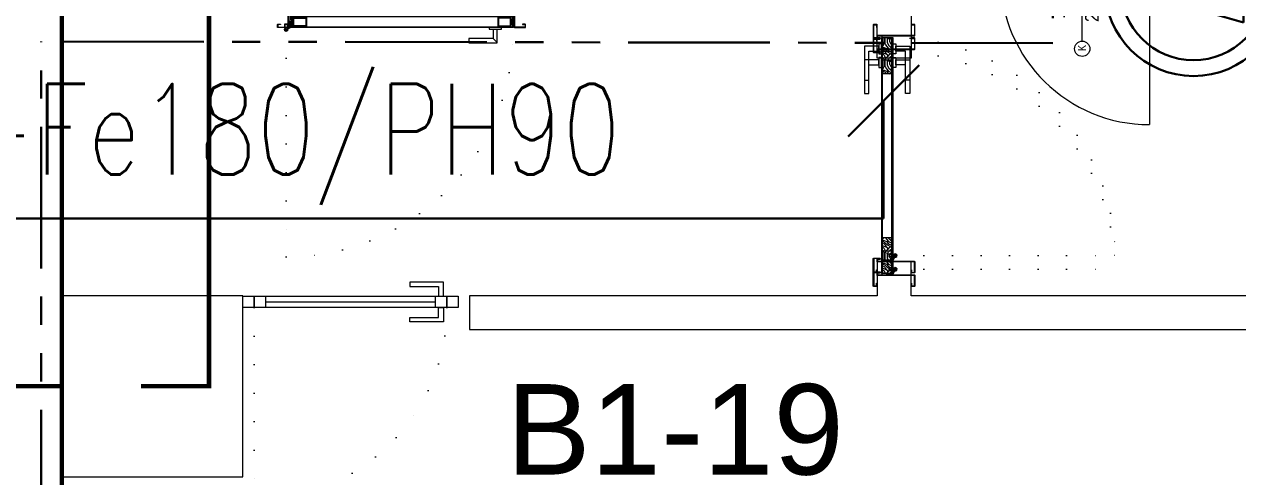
# Model space of a CAD drawing. Header units: metres. Extents: x -13545 to 152404, y -11890 to 28436.
# Drawn here: x 67223 to 67759, y 1600 to 1800 of the extents above; entities that cross this region are included whole.
import ezdxf
from ezdxf.enums import TextEntityAlignment as Align
from ezdxf.xclip import XClip

# ---------------------------------------------------------------- set-up
doc = ezdxf.new("R2010")
doc.units = ezdxf.units.M
doc.header["$LTSCALE"] = 100
doc.header["$MEASUREMENT"] = 0
doc.header["$XCLIPFRAME"] = 0
for name, pattern in [('DOT2', [0.125, 0, -0.125]), ('HIDDEN', [0.375, 0.25, -0.125]), ('PHANTOM2', [1.25, 0.625, -0.125, 0.125, -0.125, 0.125, -0.125])]:
    doc.linetypes.add(name, pattern=pattern)
doc.layers.get('0').update_dxf_attribs({"color": 9, "lineweight": 9})
for name, color, linetype, lineweight in [('00', 9, 'Continuous', 9), ('01', 9, 'Continuous', 9), ('06B', 9, 'Continuous', 9), ('06C @ 1', 9, 'Continuous', 9), ('06D', 9, 'Continuous', 9), ('09', 9, 'Continuous', 9), ('10', 9, 'Continuous', 9), ('12', 9, 'Continuous', 9), ('15', 9, 'Continuous', 9), ('20', 9, 'DOT2', 9), ('21_mahal200', 9, 'Continuous', 9), ('30H', 8, 'Continuous', 9), ('E-3W ACİL ANONS İÇİN HOPARLÖR (GÖMME) (YANGINA DAYANIKLI)', 7, 'Continuous', 30), ('E-KABLO', 7, 'Continuous', 30), ('E-YANGIN', 7, 'Continuous', 30), ('E-YAZI', 7, 'Continuous', 30), ('Kapı', 204, 'Continuous', 9), ('KARA SIVA', 4, 'Continuous', 9)]:
    doc.layers.add(name, color=color, linetype=linetype, lineweight=lineweight)
doc.styles.add('Arial', font='arial.ttf', dxfattribs={"height": 2.5})
doc.styles.add('ILGAZ', font='txttw.shx')
doc.styles.add('MuuM_TEXT-STANDART', font='ARIALN.TTF')

# ---------------------------------------------------------------- blocks, each defined once
blk = doc.blocks.new('100_3W ACİL ANONS İÇİN HOPARLÖR (GÖMME) (YANGINA DAYANIKLI)')
at = {"layer": 'E-3W ACİL ANONS İÇİN HOPARLÖR (GÖMME) (YANGINA DAYANIKLI)', "color": 4}
for p, q in [((-1.58, -0.79), (-1.58, 0.79)), ((-1.58, 0.79), (-0.632, 0.79)), ((-0.632, 0.474), (1.58, 1.106)), ((-0.632, 0.79), (-0.632, -0.79)), ((1.58, -1.106), (1.58, 1.106)), ((-0.632, -0.474), (1.58, -1.106)), ((-0.632, -0.79), (-1.58, -0.79))]:
    blk.add_line(p, q, dxfattribs=at)
at = {"layer": 'E-3W ACİL ANONS İÇİN HOPARLÖR (GÖMME) (YANGINA DAYANIKLI)', "color": 3}
for radius in [2.796, 2.296]:
    blk.add_circle((0, 0), radius, dxfattribs=at)
at = {"layer": 'E-3W ACİL ANONS İÇİN HOPARLÖR (GÖMME) (YANGINA DAYANIKLI)', "color": 4}
blk.add_solid([(-1.58, 0.79), (-0.632, 0.79), (-1.58, -0.79), (-0.632, -0.79)], dxfattribs=at)
blk = doc.blocks.new('p-kolon_80x80')
blk.add_lwpolyline([(-40, -40), (40, -40), (40, 40), (-40, 40)], close=True)
blk = doc.blocks.new('1.bod.mimari.elk')
at = {"layer": '01'}
blk.add_blockref('p-kolon_80x80', (11280, -6990), dxfattribs=at)
blk = doc.blocks.new('p-işyeri')
at = {"color": 0, "const_width": 2}
blk.add_lwpolyline([(200, 0), (200, 700), (-200, 700), (-200, 0)], close=True, dxfattribs=at)
blk = doc.blocks.new('p-b1 tavan lejant')
at = {"layer": '30H'}
ref = blk.add_blockref('p-işyeri', (67240, -23160), dxfattribs=dict(at, rotation=90))
XClip(ref).set_block_clipping_path([(-290.0000043055, -461.2174844945), (311.4007203042, 30)])
blk = doc.blocks.new('p-kapı kolu')
for points in [[(2.2, 0), (2.2, -1.25), (-2.2, -1.25), (-2.2, 0), (2.2, 0)], [(1.225, -1.25), (1.225, -7.5), (-13.775, -7.5), (-13.775, -5.625), (-1.025, -5.625), (-1.025, -5.625), (-1.025, -1.25), (1.225, -1.25)]]:
    blk.add_lwpolyline(points)
blk = doc.blocks.new('K-AH-01')
at = {"layer": '09'}
h = blk.add_hatch(dxfattribs=at)
h.set_pattern_fill('LOGEND', color=256, scale=10, style=0)
h.set_pattern_definition([(7e-15, (-3944.073, -2726.897), (10, 10), [3, -7]), (7e-15, (-3944.073, -2726.397), (10, 10), [3, -7]), (7e-15, (-3943.573, -2725.397), (10, 10), [2, -8]), (7e-15, (-3943.073, -2724.397), (10, 10), [1.5, -8.5]), (7e-15, (-3943.073, -2723.397), (10, 10), [1, -9]), (7e-15, (-3945.573, -2722.397), (10, 10), [0.5, -2.5, 0.5, -6.5]), (7e-15, (-3944.073, -2721.897), (10, 10), [0.5, -4, 1.5, -4]), (7e-15, (-3942.073, -2721.397), (10, 10), [0.5, -0.5, 0.5, -8.5]), (7e-15, (-3942.573, -2720.897), (10, 10), [0.5, -9.5]), (7e-15, (-3943.073, -2719.897), (10, 10), [1.5, -8.5]), (7e-15, (-3943.073, -2718.897), (10, 10), [2, -8]), (7e-15, (-3943.573, -2717.897), (10, 10), [2.5, -3, 0.5, -4]), (90, (-3947.573, -2723.897), (-10, 10), [0.5, -1, 2.5, -6]), (90, (-3947.073, -2722.897), (-10, 10), [0.5, -0.5, 1.5, -7.5]), (90, (-3946.573, -2718.897), (-10, 10), [1, -9]), (90, (-3946.073, -2722.897), (-10, 10), [2, -3, 0.5, -4.5]), (90, (-3945.573, -2717.397), (-10, 10), [0.5, -9.5]), (90, (-3945.073, -2722.397), (-10, 10), [1.5, -8.5]), (90, (-3944.073, -2721.897), (-10, 10), [1, -9]), (90, (-3943.073, -2721.897), (-10, 10), [0.5, -1.5, 1.5, -6.5]), (90, (-3942.573, -2721.397), (-10, 10), [0.5, -9.5]), (90, (-3942.073, -2723.397), (-10, 10), [1.4, -8.6]), (90, (-3941.573, -2725.397), (-10, 10), [1, -9]), (90, (-3940.573, -2721.397), (-10, 10), [0.5, -9.5]), (90, (-3939.573, -2721.897), (-10, 10), [1.5, -8.5]), (90, (-3938.573, -2721.897), (-10, 10), [1.5, -8.5]), (45, (-3940.073, -2725.8966), (1e-15, 10), [0.7071, -0.7071, 0.7071, -12.020836]), (45, (-3942.073, -2723.3966), (1e-15, 10), [1.4142, -12.727936]), (45, (-3946.073, -2718.3966), (1e-15, 10), [1.4142, -12.727936]), (45, (-3944.073, -2720.8966), (1e-15, 10), [1.4142, -12.727936]), (45, (-3943.573, -2722.8966), (1e-15, 10), [1.4142, -12.727936]), (45, (-3940.573, -2724.8966), (1e-15, 10), [1.4142, -12.727936]), (45, (-3941.573, -2724.3966), (1e-15, 10), [2.12132, -12.020816]), (45, (-3944.573, -2719.8966), (1e-15, 10), [0.7071, -13.435036]), (45, (-3945.073, -2718.8966), (1e-15, 10), [0.7071, -13.435036]), (45, (-3941.073, -2718.8966), (1e-15, 10), [0.7071, -13.435036]), (45, (-3945.073, -2723.8966), (1e-15, 10), [0.7071, -13.435036]), (45, (-3939.573, -2720.3966), (1e-15, 10), [0.7071, -13.435036]), (45, (-3943.073, -2721.3966), (1e-15, 10), [0.7071, -13.435036]), (45, (-3942.073, -2720.3966), (1e-15, 10), [0.7071, -13.435036]), (135, (-3942.573, -2722.3966), (-10, 1e-15), [0.7071, -0.7071, 2.12132, -10.606616]), (135, (-3941.073, -2722.3966), (-10, 1e-15), [0.7071, -13.435036]), (135, (-3941.073, -2725.8966), (-10, 1e-15), [0.7071, -13.435036]), (135, (-3943.073, -2723.3966), (-10, 1e-15), [0.7071, -13.435036]), (135, (-3941.573, -2721.3966), (-10, 1e-15), [0.7071, -13.435036]), (135, (-3944.073, -2723.8966), (-10, 1e-15), [0.7071, -13.435036]), (135, (-3940.073, -2723.8966), (-10, 1e-15), [0.7071, -13.435036]), (135, (-3947.073, -2726.8966), (-10, 1e-15), [0.7071, -13.435036]), (135, (-3946.573, -2726.3966), (-10, 1e-15), [1.4142, -12.727936]), (135, (-3946.073, -2725.8966), (-10, 1e-15), [1.4142, -12.727936]), (135, (-3945.073, -2725.8966), (-10, 1e-15), [1.4142, -12.727936]), (135, (-3944.573, -2724.8966), (-10, 1e-15), [1.4142, -12.727936]), (135, (-3940.573, -2720.8966), (-10, 1e-15), [1.4142, -12.727936]), (135, (-3938.573, -2725.8966), (-10, 1e-15), [1.4142, -12.727936]), (135, (-3938.073, -2717.8966), (-10, 1e-15), [1.4142, -12.727936]), (135, (-3938.073, -2718.8966), (-10, 1e-15), [1.4142, -12.727936]), (135, (-3939.073, -2719.3966), (-10, 1e-15), [1.4142, -12.727936]), (135, (-3946.073, -2719.3966), (-10, 1e-15), [2.12132, -12.020816]), (135, (-3939.573, -2720.3966), (-10, 1e-15), [2.12132, -12.020816]), (26.56505, (-3945.0727, -2717.3966), (10, 4e-09), [1.118, -21.24268]), (26.56505, (-3945.0727, -2722.3966), (10, 4e-09), [1.118, -21.24268]), (26.56505, (-3944.0727, -2719.3966), (10, 4e-09), [1.118, -21.24268]), (26.56505, (-3941.0727, -2726.3966), (10, 4e-09), [1.118, -21.24268]), (26.56505, (-3941.5727, -2725.3966), (10, 4e-09), [1.118, -21.24268]), (26.56505, (-3944.5727, -2723.3966), (10, 4e-09), [1.118, -21.24268]), (26.56505, (-3944.5727, -2718.3966), (10, 4e-09), [1.118, -21.24268]), (26.56505, (-3941.5727, -2721.3966), (10, 4e-09), [2.236, -20.12468]), (63.43495, (-3941.5727, -2719.8966), (5e-10, 10), [1.118, -21.24268]), (63.43495, (-3940.0727, -2722.8966), (5e-10, 10), [1.118, -21.24268]), (63.43495, (-3945.0727, -2720.8966), (5e-10, 10), [1.118, -21.24268]), (63.43495, (-3947.0727, -2720.3966), (5e-10, 10), [1.118, -21.24268]), (63.43495, (-3941.0727, -2722.3966), (5e-10, 10), [1.118, -21.24268]), (63.43495, (-3942.0727, -2722.3966), (5e-10, 10), [1.118, -21.24268]), (63.43495, (-3946.0727, -2720.8966), (5e-10, 10), [2.236, -20.12468]), (63.43495, (-3938.5727, -2724.3966), (5e-10, 10), [2.236, -20.12468]), (63.43495, (-3939.5727, -2723.8966), (5e-10, 10), [2.236, -20.12468]), (116.56505, (-3947.5727, -2725.3966), (-4e-09, 10), [1.118, -21.24268]), (116.56505, (-3947.5727, -2719.8966), (-4e-09, 10), [1.118, -21.24268]), (116.56505, (-3945.5727, -2726.8966), (-4e-09, 10), [1.118, -21.24268]), (116.56505, (-3946.5727, -2717.8966), (-4e-09, 10), [1.118, -21.24268]), (116.56505, (-3945.5727, -2723.8966), (-4e-09, 10), [1.118, -21.24268]), (116.56505, (-3943.5727, -2722.8966), (-4e-09, 10), [1.118, -21.24268]), (116.56505, (-3942.5727, -2720.8966), (-4e-09, 10), [1.118, -21.24268]), (116.56505, (-3947.0727, -2724.8966), (3.2e-06, 10.0000016), [1.118, -21.24268]), (116.56505, (-3944.5727, -2723.3966), (-4e-09, 10), [1.118, -21.24268]), (116.56505, (-3941.5727, -2724.3966), (-4e-09, 10), [1.118, -21.24268]), (116.56505, (-3940.5727, -2723.3966), (-4e-09, 10), [1.118, -21.24268]), (116.56505, (-3938.5727, -2720.3966), (-4e-09, 10), [1.118, -21.24268]), (116.56505, (-3946.0727, -2717.3966), (-4e-09, 10), [1.118, -21.24268]), (116.56505, (-3947.5727, -2717.8966), (-4e-09, 10), [2.236, -20.12468]), (116.56505, (-3946.0727, -2724.8966), (-4e-09, 10), [2.236, -20.12468]), (153.43495, (-3947.5727, -2726.3966), (-10, 5e-10), [1.118, -21.24268]), (153.43495, (-3939.0727, -2726.8966), (-10, 5e-10), [1.118, -21.24268]), (153.43495, (-3939.5727, -2721.8966), (-10, 5e-10), [1.118, -21.24268]), (153.43495, (-3943.5727, -2725.3966), (-10, 5e-10), [1.118, -21.24268]), (153.43495, (-3944.0727, -2726.3966), (-10, 5e-10), [1.118, -21.24268]), (153.43495, (-3943.0727, -2724.3966), (-10, 5e-10), [1.118, -21.24268]), (153.43495, (-3940.0727, -2718.3966), (-10, 5e-10), [1.118, -21.24268]), (153.43495, (-3939.0727, -2717.8966), (-10, 5e-10), [2.236, -20.12468])])
h.paths.add_polyline_path([(10.77, 6.46), (10.77, 2.46), (0.77, 2.46), (0.77, 6.46)])
h = blk.add_hatch(dxfattribs=at)
h.set_pattern_fill('LOGEND', color=256, scale=10, style=0)
h.set_pattern_definition([(7e-15, (-3938.781, -2726.897), (10, 10), [3, -7]), (7e-15, (-3938.781, -2726.397), (10, 10), [3, -7]), (7e-15, (-3938.281, -2725.397), (10, 10), [2, -8]), (7e-15, (-3937.781, -2724.397), (10, 10), [1.5, -8.5]), (7e-15, (-3937.781, -2723.397), (10, 10), [1, -9]), (7e-15, (-3940.281, -2722.397), (10, 10), [0.5, -2.5, 0.5, -6.5]), (7e-15, (-3938.781, -2721.897), (10, 10), [0.5, -4, 1.5, -4]), (7e-15, (-3936.781, -2721.397), (10, 10), [0.5, -0.5, 0.5, -8.5]), (7e-15, (-3937.281, -2720.897), (10, 10), [0.5, -9.5]), (7e-15, (-3937.781, -2719.897), (10, 10), [1.5, -8.5]), (7e-15, (-3937.781, -2718.897), (10, 10), [2, -8]), (7e-15, (-3938.281, -2717.897), (10, 10), [2.5, -3, 0.5, -4]), (90, (-3942.281, -2723.897), (-10, 10), [0.5, -1, 2.5, -6]), (90, (-3941.781, -2722.897), (-10, 10), [0.5, -0.5, 1.5, -7.5]), (90, (-3941.281, -2718.897), (-10, 10), [1, -9]), (90, (-3940.781, -2722.897), (-10, 10), [2, -3, 0.5, -4.5]), (90, (-3940.281, -2717.397), (-10, 10), [0.5, -9.5]), (90, (-3939.781, -2722.397), (-10, 10), [1.5, -8.5]), (90, (-3938.781, -2721.897), (-10, 10), [1, -9]), (90, (-3937.781, -2721.897), (-10, 10), [0.5, -1.5, 1.5, -6.5]), (90, (-3937.281, -2721.397), (-10, 10), [0.5, -9.5]), (90, (-3936.781, -2723.397), (-10, 10), [1.4, -8.6]), (90, (-3936.281, -2725.397), (-10, 10), [1, -9]), (90, (-3935.281, -2721.397), (-10, 10), [0.5, -9.5]), (90, (-3934.281, -2721.897), (-10, 10), [1.5, -8.5]), (90, (-3933.281, -2721.897), (-10, 10), [1.5, -8.5]), (45, (-3934.781, -2725.8966), (1e-15, 10), [0.7071, -0.7071, 0.7071, -12.020836]), (45, (-3936.781, -2723.3966), (1e-15, 10), [1.4142, -12.727936]), (45, (-3940.781, -2718.3966), (1e-15, 10), [1.4142, -12.727936]), (45, (-3938.781, -2720.8966), (1e-15, 10), [1.4142, -12.727936]), (45, (-3938.281, -2722.8966), (1e-15, 10), [1.4142, -12.727936]), (45, (-3935.281, -2724.8966), (1e-15, 10), [1.4142, -12.727936]), (45, (-3936.281, -2724.3966), (1e-15, 10), [2.12132, -12.020816]), (45, (-3939.281, -2719.8966), (1e-15, 10), [0.7071, -13.435036]), (45, (-3939.781, -2718.8966), (1e-15, 10), [0.7071, -13.435036]), (45, (-3935.781, -2718.8966), (1e-15, 10), [0.7071, -13.435036]), (45, (-3939.781, -2723.8966), (1e-15, 10), [0.7071, -13.435036]), (45, (-3934.281, -2720.3966), (1e-15, 10), [0.7071, -13.435036]), (45, (-3937.781, -2721.3966), (1e-15, 10), [0.7071, -13.435036]), (45, (-3936.781, -2720.3966), (1e-15, 10), [0.7071, -13.435036]), (135, (-3937.281, -2722.3966), (-10, 1e-15), [0.7071, -0.7071, 2.12132, -10.606616]), (135, (-3935.781, -2722.3966), (-10, 1e-15), [0.7071, -13.435036]), (135, (-3935.781, -2725.8966), (-10, 1e-15), [0.7071, -13.435036]), (135, (-3937.781, -2723.3966), (-10, 1e-15), [0.7071, -13.435036]), (135, (-3936.281, -2721.3966), (-10, 1e-15), [0.7071, -13.435036]), (135, (-3938.781, -2723.8966), (-10, 1e-15), [0.7071, -13.435036]), (135, (-3934.781, -2723.8966), (-10, 1e-15), [0.7071, -13.435036]), (135, (-3941.781, -2726.8966), (-10, 1e-15), [0.7071, -13.435036]), (135, (-3941.281, -2726.3966), (-10, 1e-15), [1.4142, -12.727936]), (135, (-3940.781, -2725.8966), (-10, 1e-15), [1.4142, -12.727936]), (135, (-3939.781, -2725.8966), (-10, 1e-15), [1.4142, -12.727936]), (135, (-3939.281, -2724.8966), (-10, 1e-15), [1.4142, -12.727936]), (135, (-3935.281, -2720.8966), (-10, 1e-15), [1.4142, -12.727936]), (135, (-3933.281, -2725.8966), (-10, 1e-15), [1.4142, -12.727936]), (135, (-3932.781, -2717.8966), (-10, 1e-15), [1.4142, -12.727936]), (135, (-3932.781, -2718.8966), (-10, 1e-15), [1.4142, -12.727936]), (135, (-3933.781, -2719.3966), (-10, 1e-15), [1.4142, -12.727936]), (135, (-3940.781, -2719.3966), (-10, 1e-15), [2.12132, -12.020816]), (135, (-3934.281, -2720.3966), (-10, 1e-15), [2.12132, -12.020816]), (26.56505, (-3939.7813, -2717.3966), (10, 4e-09), [1.118, -21.24268]), (26.56505, (-3939.7813, -2722.3966), (10, 4e-09), [1.118, -21.24268]), (26.56505, (-3938.7813, -2719.3966), (10, 4e-09), [1.118, -21.24268]), (26.56505, (-3935.7813, -2726.3966), (10, 4e-09), [1.118, -21.24268]), (26.56505, (-3936.2813, -2725.3966), (10, 4e-09), [1.118, -21.24268]), (26.56505, (-3939.2813, -2723.3966), (10, 4e-09), [1.118, -21.24268]), (26.56505, (-3939.2813, -2718.3966), (10, 4e-09), [1.118, -21.24268]), (26.56505, (-3936.2813, -2721.3966), (10, 4e-09), [2.236, -20.12468]), (63.43495, (-3936.2813, -2719.8966), (5e-10, 10), [1.118, -21.24268]), (63.43495, (-3934.7813, -2722.8966), (5e-10, 10), [1.118, -21.24268]), (63.43495, (-3939.7813, -2720.8966), (5e-10, 10), [1.118, -21.24268]), (63.43495, (-3941.7813, -2720.3966), (5e-10, 10), [1.118, -21.24268]), (63.43495, (-3935.7813, -2722.3966), (5e-10, 10), [1.118, -21.24268]), (63.43495, (-3936.7813, -2722.3966), (5e-10, 10), [1.118, -21.24268]), (63.43495, (-3940.7813, -2720.8966), (5e-10, 10), [2.236, -20.12468]), (63.43495, (-3933.2813, -2724.3966), (5e-10, 10), [2.236, -20.12468]), (63.43495, (-3934.2813, -2723.8966), (5e-10, 10), [2.236, -20.12468]), (116.56505, (-3942.2813, -2725.3966), (-4e-09, 10), [1.118, -21.24268]), (116.56505, (-3942.2813, -2719.8966), (-4e-09, 10), [1.118, -21.24268]), (116.56505, (-3940.2813, -2726.8966), (-4e-09, 10), [1.118, -21.24268]), (116.56505, (-3941.2813, -2717.8966), (-4e-09, 10), [1.118, -21.24268]), (116.56505, (-3940.2813, -2723.8966), (-4e-09, 10), [1.118, -21.24268]), (116.56505, (-3938.2813, -2722.8966), (-4e-09, 10), [1.118, -21.24268]), (116.56505, (-3937.2813, -2720.8966), (-4e-09, 10), [1.118, -21.24268]), (116.56505, (-3941.7813, -2724.8966), (3.2e-06, 10.0000016), [1.118, -21.24268]), (116.56505, (-3939.2813, -2723.3966), (-4e-09, 10), [1.118, -21.24268]), (116.56505, (-3936.2813, -2724.3966), (-4e-09, 10), [1.118, -21.24268]), (116.56505, (-3935.2813, -2723.3966), (-4e-09, 10), [1.118, -21.24268]), (116.56505, (-3933.2813, -2720.3966), (-4e-09, 10), [1.118, -21.24268]), (116.56505, (-3940.7813, -2717.3966), (-4e-09, 10), [1.118, -21.24268]), (116.56505, (-3942.2813, -2717.8966), (-4e-09, 10), [2.236, -20.12468]), (116.56505, (-3940.7813, -2724.8966), (-4e-09, 10), [2.236, -20.12468]), (153.43495, (-3942.2813, -2726.3966), (-10, 5e-10), [1.118, -21.24268]), (153.43495, (-3933.7813, -2726.8966), (-10, 5e-10), [1.118, -21.24268]), (153.43495, (-3934.2813, -2721.8966), (-10, 5e-10), [1.118, -21.24268]), (153.43495, (-3938.2813, -2725.3966), (-10, 5e-10), [1.118, -21.24268]), (153.43495, (-3938.7813, -2726.3966), (-10, 5e-10), [1.118, -21.24268]), (153.43495, (-3937.7813, -2724.3966), (-10, 5e-10), [1.118, -21.24268]), (153.43495, (-3934.7813, -2718.3966), (-10, 5e-10), [1.118, -21.24268]), (153.43495, (-3933.7813, -2717.8966), (-10, 5e-10), [2.236, -20.12468])])
h.paths.add_polyline_path([(89.06, 2.47), (89.06, 6.46), (99.06, 6.47), (99.06, 2.47)])
at = {"layer": '10'}
for points in [[(-0.44, -1.7), (1.3, -1.7, 0.414214), (1.6, -1.4), (1.6, 1.1, 0.414214), (1.3, 1.4, 0.414214), (1, 1.1), (1, 0.2), (0.2, 0.2), (0.2, 16.4, 0.414214), (-0.1, 16.7), (-4.6, 16.7, 0.414214), (-4.9, 16.4), (-4.9, 15.3, 0.414214), (-4.6, 15), (-3.5, 15), (-3.5, 15.2), (-4.6, 15.2, -0.414214), (-4.7, 15.3), (-4.7, 16.4, -0.414214), (-4.6, 16.5), (-0.2, 16.5), (-0.1, 16.5, -0.414214), (0, 16.4), (0, 0), (1.2, 0), (1.2, 1.1, -0.414214), (1.3, 1.2, -0.414214), (1.4, 1.1), (1.4, -1.4, -0.414214), (1.3, -1.5), (-0.44, -1.5), (-4.6, -1.5, -0.414214), (-4.7, -1.4), (-4.7, -0.3, -0.414214), (-4.6, -0.2), (-3.5, -0.2), (-3.5, 0), (-4.6, 0, 0.414214), (-4.9, -0.3), (-4.9, -1.4, 0.414214), (-4.6, -1.7)], [(100.44, -1.7), (98.7, -1.7, -0.414214), (98.4, -1.4), (98.4, 1.1, -0.414214), (98.7, 1.4, -0.414214), (99, 1.1), (99, 0.2), (99.8, 0.2), (99.8, 16.4, -0.414214), (100.1, 16.7), (104.6, 16.7, -0.414214), (104.9, 16.4), (104.9, 15.3, -0.414214), (104.6, 15), (103.5, 15), (103.5, 15.2), (104.6, 15.2, 0.414214), (104.7, 15.3), (104.7, 16.4, 0.414214), (104.6, 16.5), (100.2, 16.5), (100.1, 16.5, 0.414214), (100, 16.4), (100, 0), (98.8, 0), (98.8, 1.1, 0.414214), (98.7, 1.2, 0.414214), (98.6, 1.1), (98.6, -1.4, 0.414214), (98.7, -1.5), (100.44, -1.5), (104.6, -1.5, 0.414214), (104.7, -1.4), (104.7, -0.3, 0.414214), (104.6, -0.2), (103.5, -0.2), (103.5, 0), (104.6, 0, -0.414214), (104.9, -0.3), (104.9, -1.4, -0.414214), (104.6, -1.7)], [(2.15, 7.6), (0.77, 6.96), (0.77, 4.09), (0.57, 4.09), (0.57, 7.09), (2.04, 7.77, -14.796002)]]:
    blk.add_lwpolyline(points, format="xyb", close=True, dxfattribs=at)
blk.add_circle((2.72, 8.09), 0.55, dxfattribs=at)
at = {"layer": '12'}
for points in [[(0.77, 6.46), (99.06, 6.47), (99.06, 6.97), (0.77, 6.96)], [(0.77, 2.46), (10.77, 2.46), (10.77, 6.46), (0.77, 6.46)], [(89.06, 2.46), (99.06, 2.46), (99.06, 6.47), (89.06, 6.47)], [(0.77, 2.46), (99.06, 2.46), (99.06, 1.96), (0.77, 1.96)]]:
    blk.add_lwpolyline(points, close=True, dxfattribs=at)
at = {"layer": '20'}
blk.add_lwpolyline([(2.72, 8.09), (2.72, 105.23)], dxfattribs=at)
at = {"layer": '20', "linetype": 'HIDDEN'}
for points in [[(1.97, 6.89), (1.97, 5.39), (3.47, 5.39), (3.47, 6.89)], [(2.17, 7.58), (2.17, 5.59), (3.27, 5.59), (3.27, 7.58)]]:
    blk.add_lwpolyline(points, dxfattribs=at)
at = {"layer": '20'}
blk.add_arc((0.77, 6.96), 98.29, 357.0842, 88.8632, dxfattribs=at)
at = {"layer": '06C @ 1', "xscale": -1, "rotation": 180}
blk.add_blockref('p-kapı kolu', (94.06, 6.97), dxfattribs=at)
at = {"layer": '06C @ 1'}
blk.add_blockref('p-kapı kolu', (94.06, 1.96), dxfattribs=at)
blk = doc.blocks.new('p-al-01')
at = {"layer": '06B'}
for points in [[(27.05, 4.35), (27.05, 10.6), (42.05, 10.6), (42.05, 8.72), (29.3, 8.72), (29.3, 8.72), (29.3, 4.35), (27.05, 4.35)], [(27.05, -0.65), (27.05, -6.9), (42.05, -6.9), (42.05, -5.03), (29.3, -5.03), (29.3, -5.03), (29.3, -0.65), (27.05, -0.65)]]:
    blk.add_lwpolyline(points, dxfattribs=at)
at = {"layer": '06D'}
for p, q in [((115.67, 4.35), (28.8, 4.35)), ((28.8, -0.65), (115.67, -0.65))]:
    blk.add_line(p, q, dxfattribs=at)
at = {"layer": '10'}
for points in [[(25.67, -0.65), (25.67, 4.35), (20.67, 4.35), (20.67, -0.65)], [(30.67, -0.65), (30.67, 4.35), (25.67, 4.35), (25.67, -0.65)], [(110.67, -0.65), (110.67, 4.35), (105.67, 4.35), (105.67, -0.65)], [(115.67, -0.65), (115.67, 4.35), (110.67, 4.35), (110.67, -0.65)]]:
    blk.add_lwpolyline(points, close=True, dxfattribs=at)
at = {"layer": '15'}
blk.add_lwpolyline([(105.67, 1.85), (30.67, 1.85)], dxfattribs=at)
at = {"layer": '20'}
blk.add_lwpolyline([(110.67, -0.65), (110.67, -85.65)], dxfattribs=at)
blk.add_arc((110.67, -0.65), 85, 180, 270, dxfattribs=at)
blk = doc.blocks.new('gr-p-barel kilitli kapı kolu')
at = {"flags": 128}
for points in [[(-0.9, 0.8), (-0.9, 4.9), (-11.7, 4.9), (-11.7, 6.7), (0.9, 6.7), (0.9, 0.8)], [(-0.8, 5), (0.8, 6.6)]]:
    blk.add_lwpolyline(points, dxfattribs=at)
blk.add_lwpolyline([(-2.75, 0), (-2.75, 0.7), (2.75, 0.7), (2.75, 0)])
blk.add_lwpolyline([(-1.3, 0.7), (1.3, 0.7), (1.3, 0.8), (-1.3, 0.8)], close=True)
blk = doc.blocks.new('prf-scr2')
at = {"linetype": 'DOT2', "ltscale": 10}
blk.add_line((0, 0.19), (0, -1.06), dxfattribs=at)
for p, q in [((0.09, -0.24), (-0.09, -0.2)), ((-0.09, -0.24), (0.09, -0.28)), ((0.09, -0.32), (-0.09, -0.28)), ((-0.09, -0.32), (0.09, -0.36)), ((0.09, -0.4), (-0.09, -0.36)), ((-0.09, -0.4), (0.09, -0.44)), ((0.09, -0.48), (-0.09, -0.44)), ((-0.09, -0.48), (0.09, -0.52)), ((0.09, -0.56), (-0.09, -0.52)), ((-0.09, -0.56), (0.09, -0.6)), ((0.09, -0.64), (-0.09, -0.6)), ((-0.09, -0.64), (0.09, -0.68)), ((0.09, -0.72), (-0.09, -0.68)), ((-0.09, -0.72), (0.09, -0.76)), ((0.06, -0.84), (-0.08, -0.76)), ((-0.07, -0.8), (0.06, -0.84)), ((0.09, -0.17), (0, -0.15)), ((0, -0.18), (0.09, -0.2))]:
    blk.add_line(p, q)
blk.add_lwpolyline([(0.23, 0), (-0.23, 0), (-0.23, -0.01), (-0.12, -0.14), (0.12, -0.14), (0.23, -0.01), (0.23, 0)], close=True)
for points in [[(0.23, -0.01), (-0.23, -0.01)], [(-0.09, -0.14), (-0.09, -0.2), (-0.12, -0.22), (-0.12, -0.23), (-0.09, -0.24), (-0.09, -0.28), (-0.12, -0.3), (-0.12, -0.31), (-0.09, -0.32), (-0.09, -0.36), (-0.12, -0.38), (-0.12, -0.39), (-0.09, -0.4), (-0.09, -0.44), (-0.12, -0.46), (-0.12, -0.46), (-0.09, -0.48), (-0.09, -0.52), (-0.12, -0.54), (-0.12, -0.54), (-0.09, -0.56), (-0.09, -0.6), (-0.12, -0.62), (-0.12, -0.62), (-0.09, -0.64), (-0.09, -0.68), (-0.12, -0.69), (-0.12, -0.7), (-0.09, -0.72), (-0.09, -0.73), (-0.08, -0.76), (-0.1, -0.77), (-0.1, -0.78), (-0.07, -0.8), (-0.01, -0.94), (0, -0.95), (0.01, -0.94), (0.08, -0.76), (0.09, -0.76), (0.12, -0.74), (0.12, -0.73), (0.09, -0.72), (0.09, -0.68), (0.12, -0.66), (0.12, -0.66), (0.09, -0.64), (0.09, -0.6), (0.12, -0.58), (0.12, -0.58), (0.09, -0.56), (0.09, -0.52), (0.12, -0.5), (0.12, -0.5), (0.09, -0.48), (0.09, -0.44), (0.12, -0.43), (0.12, -0.42), (0.09, -0.4), (0.09, -0.36), (0.12, -0.35), (0.12, -0.34), (0.09, -0.32), (0.09, -0.28), (0.12, -0.27), (0.12, -0.26), (0.09, -0.24), (0.09, -0.2), (0.12, -0.19), (0.12, -0.18), (0.09, -0.17), (0.09, -0.14)]]:
    blk.add_lwpolyline(points)
blk = doc.blocks.new('K-SAC-01')
at = {"layer": '10'}
for points in [[(-4.6, 16.2, -0.414214), (-4.5, 16.3), (-0.1, 16.3, -0.414214), (0, 16.2), (0, 5.9), (0.2, 5.9), (0.2, 16.2, 0.414214), (-0.1, 16.5), (-4.5, 16.5, 0.414214), (-4.8, 16.2), (-4.8, 15.3, 0.414214), (-4.5, 15), (-3.4, 15), (-3.4, 15.2), (-4.5, 15.2, -0.414214), (-4.6, 15.3)], [(104.6, 16.2, 0.414214), (104.5, 16.3), (100.1, 16.3, 0.414214), (100, 16.2), (100, 5.9), (99.8, 5.9), (99.8, 16.2, -0.414214), (100.1, 16.5), (104.5, 16.5, -0.414214), (104.8, 16.2), (104.8, 15.3, -0.414214), (104.5, 15), (103.4, 15), (103.4, 15.2), (104.5, 15.2, 0.414214), (104.6, 15.3)], [(0.2, 10.3, -0.414214), (0.5, 10.6), (1.5, 10.6, -0.414214), (1.8, 10.3), (1.8, 3.9, -0.414214), (1.5, 3.6, -0.414214), (1.2, 3.9), (1.2, 4.8), (0.2, 4.8), (0.2, -1.2, -0.414214), (-0.1, -1.5), (-4.5, -1.5, -0.414214), (-4.8, -1.2), (-4.8, -0.3, -0.414214), (-4.5, 0), (-3.4, 0), (-3.4, -0.2), (-4.5, -0.2, 0.414214), (-4.6, -0.3), (-4.6, -1.2, 0.414214), (-4.5, -1.3), (-0.1, -1.3, 0.414214), (0, -1.2), (0, 5), (1.4, 5), (1.4, 3.9, 0.414214), (1.5, 3.8, 0.414214), (1.6, 3.9), (1.6, 10.3, 0.414214), (1.5, 10.4), (0.5, 10.4, 0.414214), (0.4, 10.3), (0.4, 9.4), (0.2, 9.4)], [(99.8, 10.3, 0.414214), (99.5, 10.6), (98.5, 10.6, 0.414214), (98.2, 10.3), (98.2, 3.9, 0.414214), (98.5, 3.6, 0.414214), (98.8, 3.9), (98.8, 4.8), (99.8, 4.8), (99.8, -1.2, 0.414214), (100.1, -1.5), (104.5, -1.5, 0.414214), (104.8, -1.2), (104.8, -0.3, 0.414214), (104.5, 0), (103.4, 0), (103.4, -0.2), (104.5, -0.2, -0.414214), (104.6, -0.3), (104.6, -1.2, -0.414214), (104.5, -1.3), (100.1, -1.3, -0.414214), (100, -1.2), (100, 5), (98.6, 5), (98.6, 3.9, -0.414214), (98.5, 3.8, -0.414214), (98.4, 3.9), (98.4, 10.3, -0.414214), (98.5, 10.4), (99.5, 10.4, -0.414214), (99.6, 10.3), (99.6, 9.4), (99.8, 9.4)], [(-0.38, -2.01), (1, -1.37), (1, 1.5), (1.2, 1.5), (1.2, -1.5), (-0.27, -2.18, -14.796002)]]:
    blk.add_lwpolyline(points, format="xyb", close=True, dxfattribs=at)
for points in [[(98.8, 0.15), (98.8, 2.15), (99.1, 2.15), (99.1, 3.19), (1.5, 3.19), (1.5, 2.15), (1.8, 2.15), (1.8, 0.15), (1.5, 0.15), (1.5, 1.85), (1.2, 1.85), (1.2, 3.49), (99.4, 3.49), (99.4, 1.85), (99.1, 1.85), (99.1, 0.15)], [(98.8, 2.15), (98.8, 0.15), (99.4, 0.15), (99.4, -1.5), (1.2, -1.5), (1.2, 0.15), (1.8, 0.15), (1.8, 2.15), (2.1, 2.15), (2.1, -0.15), (1.5, -0.15), (1.5, -1.2), (99.1, -1.2), (99.1, -0.15), (98.5, -0.15), (98.5, 2.15), (98.8, 2.15)]]:
    blk.add_lwpolyline(points, dxfattribs=at)
for points in [[(2.1, 3), (8.1, 3), (8.1, -1), (2.1, -1)], [(2.4, 2.7), (7.8, 2.7), (7.8, -0.7), (2.4, -0.7)], [(98.5, 3), (92.5, 3), (92.5, -1), (98.5, -1)], [(98.2, 2.7), (92.8, 2.7), (92.8, -0.7), (98.2, -0.7)]]:
    blk.add_lwpolyline(points, close=True, dxfattribs=at)
blk.add_circle((-0.95, -2.5), 0.55, dxfattribs=at)
at = {"layer": '20', "linetype": 'HIDDEN'}
for points in [[(-0.2, -1.3), (-0.2, 0), (-1.7, 0), (-1.7, -1.3)], [(-0.4, -1.99), (-0.4, -0.2), (-1.5, -0.2), (-1.5, -1.99)]]:
    blk.add_lwpolyline(points, dxfattribs=at)
at = {"layer": '20'}
blk.add_lwpolyline([(-0.95, -2.5), (-0.95, -102.85)], dxfattribs=at)
blk.add_arc((-0.95, -2.5), 100.35, 270, 1.5131, dxfattribs=at)
at = {"layer": '06B'}
blk.add_blockref('gr-p-barel kilitli kapı kolu', (91.4, 3.51), dxfattribs=at)
at = {"layer": '06B', "xscale": -1, "rotation": 180}
blk.add_blockref('gr-p-barel kilitli kapı kolu', (91.4, -1.51), dxfattribs=at)
at = {"layer": '10', "xscale": -1, "rotation": 90}
blk.add_blockref('prf-scr2', (1.5, 1), dxfattribs=at)
at = {"layer": '10', "rotation": 270}
blk.add_blockref('prf-scr2', (99.1, 1.22), dxfattribs=at)
blk = doc.blocks.new('0_roomno2')
blk.add_lwpolyline([(19.375, -10.5), (0, -10.5), (0, 0), (19.375, 0)], close=True)
for points in [[(0, -3), (19.375, -3)], [(8.125, -3), (8.125, -10.5)], [(11.875, -3), (11.875, -10.5)], [(15.625, -3), (15.625, -10.5)], [(0, -6.75), (8.125, -6.75)]]:
    blk.add_lwpolyline(points)
at = {"style": 'MuuM_TEXT-STANDART', "width": 0.6}
blk.add_text('H:', height=1.5, dxfattribs=at).set_placement((0.35, -8.608), align=Align.MIDDLE_LEFT)
at = {"style": 'Arial'}
blk.add_attdef('ODANO', (0, 1.17), '', height=2, dxfattribs=at)
blk.add_attdef('MEKANADI', text='', height=2, dxfattribs=at).set_placement((0.35, -3), align=Align.BOTTOM_LEFT)
at = {"style": 'MuuM_TEXT-STANDART', "width": 0.6}
for tag, p in [('YER01', (10, -4.5)), ('TAVAN01', (13.75, -4.5)), ('DUVAR01', (17.5, -4.5)), ('YER02', (10, -6.75)), ('TAVAN02', (13.75, -6.75)), ('DUVAR02', (17.5, -6.75)), ('YER03', (10, -9)), ('TAVAN03', (13.75, -9)), ('DUVAR03', (17.5, -9))]:
    blk.add_attdef(tag, text='', height=1.5, dxfattribs=at).set_placement(p, align=Align.MIDDLE_CENTER)
for tag, p in [('M2', (0.35, -4.875)), ('TEMIZTAVANYUKSEKLIGI', (1.8, -8.608))]:
    blk.add_attdef(tag, text='', height=1.5, dxfattribs=at).set_placement(p, align=Align.MIDDLE_LEFT)
blk = doc.blocks.new('dsfsdfsdfsdfsdfsdf')
at = {"layer": 'Kapı'}
for p, q in [((23771.45, -2062.35), (23755.45, -2062.35)), ((23771.45, -2065.62, 0.66), (23768.45, -2065.62, 0.66)), ((23768.45, -2129.02, 0.66), (23768.45, -2066.82, 0.66)), ((23772.95, -2064.72, 0.66), (23771.45, -2064.42, 0.66)), ((23771.45, -2064.42, 0.66), (23771.45, -2065.62, 0.66)), ((23771.95, -2064.01, 0.66), (23837.87, -2064.01, 0.66)), ((23772.95, -2064.72, 0.66), (23772.95, -2129.92, 0.66)), ((23771.45, -2132.35), (23755.45, -2132.35)), ((23771.45, -2129.02, 0.66), (23768.45, -2129.02, 0.66)), ((23771.45, -2130.22, 0.66), (23771.45, -2129.02, 0.66)), ((23772.95, -2129.92, 0.66), (23771.45, -2130.22, 0.66))]:
    blk.add_line(p, q, dxfattribs=at)
at = {"layer": 'Kapı', "elevation": 0.66}
for points in [[(23753.95, -2057.62), (23755.45, -2057.32), (23755.45, -2063.32), (23753.95, -2063.02), (23753.95, -2057.62)], [(23772.95, -2057.62), (23771.45, -2057.32), (23771.45, -2063.32), (23772.95, -2063.02), (23772.95, -2057.62)], [(23753.95, -2137.02), (23755.45, -2137.32), (23755.45, -2131.32), (23753.95, -2131.62), (23753.95, -2137.02)], [(23772.95, -2137.02), (23771.45, -2137.32), (23771.45, -2131.32), (23772.95, -2131.62), (23772.95, -2137.02)]]:
    blk.add_lwpolyline(points, dxfattribs=at)
for points in [[(23771.45, -2062.32), (23755.45, -2062.32), (23755.45, -2066.82), (23768.45, -2066.82), (23768.45, -2065.42), (23771.45, -2065.42)], [(23771.45, -2132.32), (23755.45, -2132.32), (23755.45, -2127.82), (23768.45, -2127.82), (23768.45, -2129.22), (23771.45, -2129.22)]]:
    blk.add_lwpolyline(points, close=True, dxfattribs=at)
for points in [[(23767.95, -2124.22), (23764.05, -2124.22, -0.414214), (23763.45, -2123.62), (23763.45, -2115.47, -1), (23764.65, -2115.47), (23764.65, -2122.77, 0.414214), (23764.9, -2123.02), (23767.95, -2123.02)], [(23773.45, -2124.22), (23777.35, -2124.22, 0.414214), (23777.95, -2123.62), (23777.95, -2115.47, 1), (23776.75, -2115.47), (23776.75, -2122.77, -0.414214), (23776.5, -2123.02), (23773.45, -2123.02)], [(23768.45, -2121.62), (23768.2, -2121.62, 0.414214), (23767.95, -2121.87), (23767.95, -2125.37, 0.414214), (23768.2, -2125.62), (23768.45, -2125.62)], [(23772.95, -2125.62), (23773.2, -2125.62, 0.414214), (23773.45, -2125.37), (23773.45, -2121.87, 0.414214), (23773.2, -2121.62), (23772.95, -2121.62)]]:
    blk.add_lwpolyline(points, format="xyb", dxfattribs=at)
at = {"layer": 'Kapı'}
blk.add_circle((23771.95, -2064.01, 0.66), 0.5, dxfattribs=at)
blk.add_arc((23771.95, -2064.01, 0.66), 65.92, 270.8676, 0, dxfattribs=at)
blk = doc.blocks.new('fgvdfgdffffffffffffffffffffffffffffffff')
at = {"layer": 'Kapı'}
blk.add_lwpolyline([(23435.64, -2228), (23465.62, -2228)], dxfattribs=at)
blk.add_circle((23432.28, -2228), 3.36, dxfattribs=at)
at = {"layer": 'Kapı', "attachment_point": 1, "style": 'MuuM_TEXT-STANDART'}
for s, insert, char_height, width in [('70', (23445.81, -2219.68), 6.048, 88.7957), ('K', (23431.25, -2226.1), 3.63, 53.2774), ('220', (23444.12, -2229.28), 6.048, 88.7957)]:
    blk.add_mtext(s, dxfattribs=dict(at, insert=insert, char_height=char_height, width=width))
blk = doc.blocks.new('1.bod.mimari1.elk')
at = {"layer": '00'}
for points in [[(11615, -6595), (11615, -6845), (11600, -6845), (11600, -6830)], [(11600, -6950), (11420, -6950), (11420, -6965), (11940, -6965), (11940, -6950), (11940, -6950), (11940, -6950), (11940, -6950), (11940, -6950), (11940, -6950), (11940, -6950), (11940, -6950), (11940, -6950), (11940, -6950), (11940, -6950), (11940, -6950), (11940, -6950), (11940, -6950), (11940, -6950), (11615, -6950), (11615, -6935), (11600, -6935), (11600, -6950)]]:
    blk.add_lwpolyline(points, dxfattribs=at)
for name, p in [('p-b1 tavan lejant', (-56000, 16370)), ('K-SAC-01', (11340, -6830))]:
    blk.add_blockref(name, p)
at = {"xscale": -1, "rotation": 270}
for p in [(11600, -6935), (11600, -6941)]:
    blk.add_blockref('K-AH-01', p, dxfattribs=at)
at = {"xscale": -1}
blk.add_blockref('p-al-01', (11435.67, -6954.6), dxfattribs=at)
at = {"layer": '06D', "color": 89, "linetype": 'HIDDEN', "true_color": 0x2e4d23, "rotation": 90}
for p in [(11240, -6790), (11240, -7190)]:
    blk.add_blockref('p-işyeri', p, dxfattribs=at)
at = {"layer": '06D', "color": 89, "linetype": 'HIDDEN', "true_color": 0x2e4d23}
ref = blk.add_blockref('p-işyeri', (11240, -7190), dxfattribs=dict(at, rotation=90))
XClip(ref).set_block_clipping_path([(-290.0000043055, -461.2174844945), (311.4007203042, 30)])
at = {"layer": '21_mahal200'}
ref = blk.add_blockref('0_roomno2', (11436.24, -7037.69), dxfattribs=dict(at, xscale=20, yscale=20, zscale=20))
ref.add_attrib('ODANO', 'B1-19', (11436.24, -7029.04), dxfattribs={"layer": '0', "height": 40, "style": 'Arial'})
ref.add_attrib('MEKANADI', 'ÖN DÜZEN', dxfattribs={"layer": '0', "height": 40, "style": 'Arial'}).set_placement((11443.24, -7097.69), align=Align.BOTTOM_LEFT)
ref.add_attrib('M2', '##### m2', dxfattribs={"layer": '0', "height": 30, "style": 'MuuM_TEXT-STANDART', "width": 0.6}).set_placement((11443.24, -7135.19), align=Align.MIDDLE_LEFT)
ref.add_attrib('TEMIZTAVANYUKSEKLIGI', '6.55 M', dxfattribs={"layer": '0', "height": 30, "style": 'MuuM_TEXT-STANDART', "width": 0.6}).set_placement((11472.24, -7209.85), align=Align.MIDDLE_LEFT)
ref.add_attrib('YER01', 'Y01', dxfattribs={"layer": '0', "height": 30, "style": 'MuuM_TEXT-STANDART', "width": 0.6}).set_placement((11636.24, -7127.69), align=Align.MIDDLE_CENTER)
ref.add_attrib('TAVAN01', 'T09', dxfattribs={"layer": '0', "height": 30, "style": 'MuuM_TEXT-STANDART', "width": 0.6}).set_placement((11711.24, -7127.69), align=Align.MIDDLE_CENTER)
ref.add_attrib('DUVAR01', 'D01', dxfattribs={"layer": '0', "height": 30, "style": 'MuuM_TEXT-STANDART', "width": 0.6}).set_placement((11786.24, -7127.69), align=Align.MIDDLE_CENTER)
ref.add_attrib('YER02', 'Y16', dxfattribs={"layer": '0', "height": 30, "style": 'MuuM_TEXT-STANDART', "width": 0.6}).set_placement((11636.24, -7172.69), align=Align.MIDDLE_CENTER)
ref.add_attrib('DUVAR02', 'D07', dxfattribs={"layer": '0', "height": 30, "style": 'MuuM_TEXT-STANDART', "width": 0.6}).set_placement((11786.24, -7172.69), align=Align.MIDDLE_CENTER)
at = {"layer": '30H'}
ref = blk.add_blockref('p-işyeri', (11305, -6790), dxfattribs=dict(at, rotation=90))
XClip(ref).set_block_clipping_path([(-290.0000043055, -461.2174844945), (311.4007203042, 30)])
at = {"layer": 'KARA SIVA'}
for name, p, rotation in [('dsfsdfsdfsdfsdfsdf', (13784.32, 16963.45), 270), ('fgvdfgdffffffffffffffffffffffffffffffff', (9462.58, -30273.16), 90)]:
    blk.add_blockref(name, p, dxfattribs=dict(at, rotation=rotation))

msp = doc.modelspace()

# ---------------------------------------------------------------- linework, layer by layer
at = {"layer": 'E-KABLO', "color": 6, "linetype": 'PHANTOM2'}
for p, q in [((67677.66, 1865.18), (67677.66, 1791.65)), ((67230.97, 692.08), (67230.97, 1792.33)), ((67677.66, 1791.65), (67230.97, 1792.33))]:
    msp.add_line(p, q, dxfattribs=at)
at = {"layer": 'E-KABLO', "color": 7}
msp.add_line((67618.6, 1781.83), (67587.17, 1750.41), dxfattribs=at)
at = {"layer": 'E-YANGIN'}
for p in [(67602.89, 1766.12), (66906.44, 1714.12)]:
    msp.add_line(p, (67602.89, 1714.12), dxfattribs=at)

# ---------------------------------------------------------------- block references
at = {"layer": '06D'}
for name in ['1.bod.mimari.elk', '1.bod.mimari1.elk']:
    msp.add_blockref(name, (56000, 8630), dxfattribs=at)
at = {"layer": 'E-3W ACİL ANONS İÇİN HOPARLÖR (GÖMME) (YANGINA DAYANIKLI)', "xscale": 14, "yscale": 14, "zscale": 14}
msp.add_blockref('100_3W ACİL ANONS İÇİN HOPARLÖR (GÖMME) (YANGINA DAYANIKLI)', (67739.73, 1816.22), dxfattribs=at)

# ---------------------------------------------------------------- texts
at = {"layer": 'E-YAZI', "color": 3, "style": 'ILGAZ', "width": 0.75}
msp.add_text('2x0,75 LIHCH-Fe180/PH90', height=40, dxfattribs=at).set_placement((66921.09, 1733.55))

doc.saveas('drawing.dxf')
